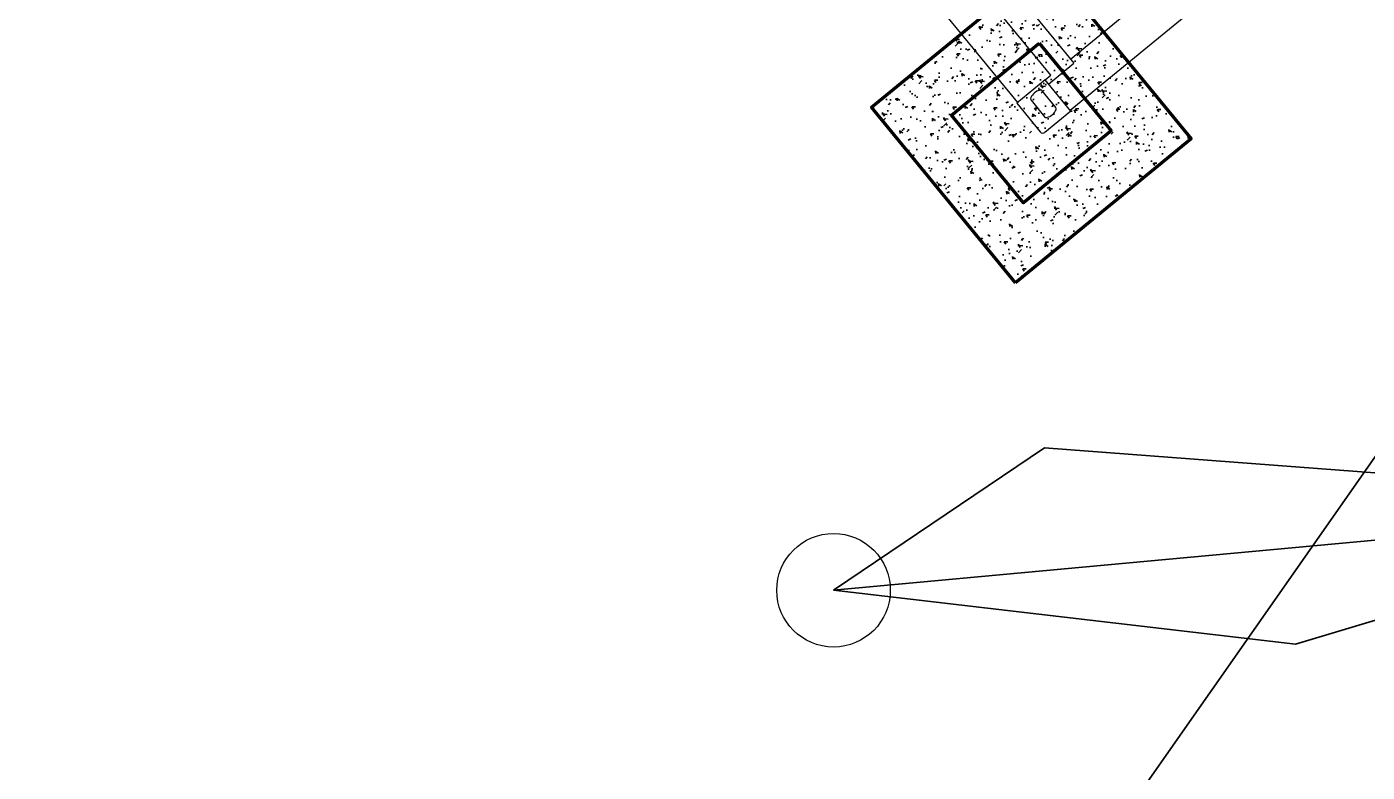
# Model space of a CAD drawing. Header units: metres. Extents: x 214070 to 217049, y 6350584 to 6351315.
# Drawn here: x 214365.11 to 214371.01, y 6351031.7 to 6351034.98 of the extents above; entities that cross this region are included whole.
import ezdxf
from ezdxf.lldxf.tags import DXFTag

# ---------------------------------------------------------------- set-up
doc = ezdxf.new("R2010")
doc.units = ezdxf.units.M
for name, color, linetype in [('230V AC', 5, '230V CABLE'), ('CAT 6 Cable', 3, 'CAT 6 CABLE'), ('Dry Contact', 30, 'Dry Contact CABLE'), ('GG31-E-PLN-001_DC Cable Route Layout Plan_RevA$0$Equipment', 7, 'Continuous')]:
    doc.layers.add(name, color=color, linetype=linetype)
for name, color, linetype, lineweight in [('Equipments', 7, 'Continuous', 25), ('GG31-E-PLN-001_DC Cable Route Layout Plan_RevA$0$0.25mm TEXT', 7, 'Continuous', 25), ('GG31-E-PLN-001_DC Cable Route Layout Plan_RevA$0$Concrete fill', 8, 'Continuous', 35), ('GG31-E-PLN-001_DC Cable Route Layout Plan_RevA$0$Footing', 7, 'Continuous', 70)]:
    doc.layers.add(name, color=color, linetype=linetype, lineweight=lineweight)
doc.styles.add('ISOCP', font='isocp.shx')
tags = doc.linetypes.add('230V CABLE', pattern='A,1,-0.5,["230V",ISOCP,S=0.3,R=0,X=-0.35,Y=-0.15],-0.7', length=2.2).pattern_tags.tags
tags[6] = DXFTag(74, 10)
tags = doc.linetypes.add('CAT 6 CABLE', pattern='A,1,-0.5,["CAT6",ISOCP,S=0.3,R=0,X=-0.35,Y=-0.15],-0.9', length=2.4).pattern_tags.tags
tags[6] = DXFTag(74, 10)
tags = doc.linetypes.add('Dry Contact CABLE', pattern='A,1,-0.5,["DCT",ISOCP,S=0.3,R=0,X=-0.35,Y=-0.15],-0.7', length=2.2).pattern_tags.tags
tags[6] = DXFTag(74, 10)
pattern_1 = [(49.99999999999999, (233475.7096923727, 6322573.556548735), (0.1434520365201507, -0.01255042699651902), [0.015, -0.165]), (355, (233475.7096923727, 6322573.556548735), (-0.0277502667226, 0.1504384267400024), [0.012, -0.132]), (100.45144446, (233475.721646709, 6322573.555502866), (0.1157017693454224, 0.1378879981937259), [0.01274803839999998, -0.1402284223999997]), (46.18420000000001, (233475.7096923727, 6322573.596548735), (0.2134482661343145, -0.03310385615861531), [0.0225, -0.2475]), (96.63563549, (233475.7274797217, 6322573.593790074), (0.1869323891348457, 0.1948237201549101), [0.0191220684, -0.210342752]), (351.1841639899999, (233475.7096923727, 6322573.596548735), (0.1869323890109546, 0.1948237200539981), [0.018, -0.1980000002]), (21, (233475.7296923728, 6322573.586548735), (0.1193814104236923, -0.08052377813306777), [0.015, -0.165]), (326.0000000000001, (233475.7296923728, 6322573.586548735), (0.04866306638431635, 0.1450300090093706), [0.012, -0.132]), (71.45144474, (233475.7396408235, 6322573.579838421), (0.1680444753459942, 0.06450623056127076), [0.012748038, -0.1402284224]), (37.50000000000001, (233475.7096923727, 6322573.556548735), (0.002431971063458134, 0.0665787707662623), [0, -0.1304, 0, -0.134, 0, -0.1325]), (7.499999999999999, (233475.7096923727, 6322573.556548735), (0.05261390748842972, 0.07888234237647206), [0, -0.0764, 0, -0.1274, 0, -0.0505]), (327.5, (233475.6650923727, 6322573.556548735), (0.1067644872344818, -0.004510974346875952), [0, -0.05, 0, -0.156, 0, -0.207]), (317.5, (233475.6450923728, 6322573.556548735), (0.1166372338684772, 0.02002099646646354), [0, -0.065, 0, -0.1036, 0, -0.147])]

# ---------------------------------------------------------------- blocks, each defined once
blk = doc.blocks.new('GG31-E-PLN-001_DC Cable Route Layout Plan_RevA$0$SC4980')
at = {"layer": 'GG31-E-PLN-001_DC Cable Route Layout Plan_RevA$0$Concrete fill', "ltscale": 0.2}
h = blk.add_hatch(dxfattribs=at)
h.set_pattern_fill('AR-CONC', color=256, scale=0.02)
h.set_pattern_definition(pattern_1)
h.paths.add_polyline_path([(233515.4386995453, 6322666.04759175), (233516.4386995453, 6322666.04759175), (233516.4386995453, 6322667.04759175), (233515.4386995453, 6322667.04759175)])
h.paths.add_polyline_path([(233515.6886995453, 6322666.79759175), (233516.1886995453, 6322666.79759175), (233516.1886995453, 6322666.29759175), (233515.6886995453, 6322666.29759175)], flags=16)
at = {"layer": 'GG31-E-PLN-001_DC Cable Route Layout Plan_RevA$0$Concrete fill'}
h = blk.add_hatch(dxfattribs=at)
h.set_pattern_fill('AR-CONC', color=256, scale=0.02)
h.set_pattern_definition(pattern_1)
h.paths.add_polyline_path([(233516.1886995453, 6322666.79759175), (233515.6886995453, 6322666.79759175), (233515.6886995453, 6322666.29809175), (233516.1886995453, 6322666.29809175)])
at = {"layer": 'GG31-E-PLN-001_DC Cable Route Layout Plan_RevA$0$Equipment'}
for p, q in [((233516.0046995453, 6322668.829591749), (233516.0046995453, 6322666.715591749)), ((233515.8306995453, 6322666.859591749), (233515.8306995453, 6322668.68559175)), ((233514.8766995453, 6322666.859591749), (233515.8546995453, 6322666.859591749)), ((233515.8306995453, 6322666.859591749), (233515.8546995453, 6322666.859591749)), ((233515.8546995453, 6322666.715591749), (233515.8546995453, 6322666.859591749)), ((233515.8546995453, 6322666.715591749), (233515.8546995453, 6322666.859591749)), ((233515.8306995453, 6322666.74759175), (233503.9946995453, 6322666.74759175)), ((233515.8306995453, 6322666.715591749), (233515.8306995453, 6322666.74759175)), ((233516.0086995453, 6322666.715591749), (233515.8306995453, 6322666.715591749)), ((233515.8306995453, 6322666.715591749), (233515.8306995453, 6322666.55359175)), ((233516.0086995453, 6322666.715591749), (233516.0086995453, 6322666.568091749)), ((233515.9544323464, 6322666.674341749), (233515.8599667442, 6322666.674341749)), ((233515.8599667442, 6322666.610841749), (233515.9544323464, 6322666.610841749)), ((233514.6356995453, 6322666.557591749), (233515.8306995453, 6322666.557591749)), ((233515.8306995453, 6322666.55359175), (233515.9941995453, 6322666.55359175))]:
    blk.add_line(p, q, dxfattribs=at)
for centre, radius, start, end in [((233515.9071995453, 6322666.642591749), 0.062, 155.2746431521588, 204.7253568478412), ((233515.8599667442, 6322666.66434175), 0.01, 90, 155.2746431521588), ((233515.9544323464, 6322666.66434175), 0.01, 24.7253568478412, 90), ((233515.9071995453, 6322666.642591749), 0.062, 335.2746431521588, 24.7253568478412), ((233515.8599667442, 6322666.62084175), 0.01, 204.7253568478412, 270), ((233515.9544323464, 6322666.62084175), 0.01, 270, 335.2746431521588), ((233515.9941995453, 6322666.568091749), 0.0145, 270, 0), ((233515.9941995453, 6322666.568091749), 0.0145, 294.3407728377148, 298.561868358011), ((233515.9941995453, 6322666.568091749), 0.0145, 306.3895628626297, 310.8306401373107), ((233515.9941995453, 6322666.568091749), 0.0145, 318.5043309387329, 323.0129015226536), ((233515.9941995453, 6322666.568091749), 0.0145, 331.1167934636583, 335.1356920798784)]:
    blk.add_arc(centre, radius, start, end, dxfattribs=at)
at = {"layer": 'GG31-E-PLN-001_DC Cable Route Layout Plan_RevA$0$Footing'}
blk.add_lwpolyline([(233516.4386995453, 6322666.04759175), (233515.4386995453, 6322666.04759175), (233515.4386995453, 6322667.04759175), (233516.4386995453, 6322667.04759175)], close=True, dxfattribs=at)
at = {"layer": 'GG31-E-PLN-001_DC Cable Route Layout Plan_RevA$0$Footing', "ltscale": 20}
blk.add_lwpolyline([(233515.6886995453, 6322666.79759175), (233516.1886995453, 6322666.79759175), (233516.1886995453, 6322666.29809175), (233515.6886995453, 6322666.29809175)], close=True, dxfattribs=at)
blk = doc.blocks.new('GG31-E-PLN-001_DC Cable Route Layout Plan_RevA')
at = {"layer": 'GG31-E-PLN-001_DC Cable Route Layout Plan_RevA$0$0.25mm TEXT', "rotation": 309.3503431328958}
blk.add_blockref('GG31-E-PLN-001_DC Cable Route Layout Plan_RevA$0$SC4980', (-4808219.363291058, 2493609.520351748), dxfattribs=at)

msp = doc.modelspace()

# ---------------------------------------------------------------- block references
msp.add_blockref('GG31-E-PLN-001_DC Cable Route Layout Plan_RevA', (-14687.37069500599, 29045.50982125732))

# ---------------------------------------------------------------- next in the draw order: linework, layer by layer
at = {"layer": '230V AC', "lineweight": 35, "ltscale": 7, "flags": 128}
msp.add_lwpolyline([(214372.8050215101, 6351032.885433841), (214369.5870795334, 6351033.129365117), (214368.6579806872, 6351032.502339694)], dxfattribs=at)
at = {"layer": 'CAT 6 Cable', "lineweight": 35, "ltscale": 7, "flags": 128}
msp.add_lwpolyline([(214372.8050215101, 6351032.885433841), (214368.6579806872, 6351032.502339694)], dxfattribs=at)
at = {"layer": 'CAT 6 Cable', "lineweight": 35, "ltscale": 7}
msp.add_lwpolyline([(214372.7406064976, 6351032.879483329), (214370.6920117454, 6351032.264770024), (214368.6579806872, 6351032.502339694)], dxfattribs=at)
at = {"layer": 'Dry Contact', "lineweight": 35, "ltscale": 7, "flags": 128}
msp.add_lwpolyline([(214366.7874681405, 6351041.022765213), (214368.379353446, 6351041.92576078), (214373.384491515, 6351035.559454664), (214371.1648007656, 6351033.263824598), (214368.6359780132, 6351029.652291425), (214373.3159669236, 6351022.80845824), (214376.0090562231, 6351024.151569081)], dxfattribs=at)
at = {"layer": 'Equipments'}
msp.add_circle((214368.6579806872, 6351032.502339694), 0.25, dxfattribs=at)

doc.saveas('drawing.dxf')
